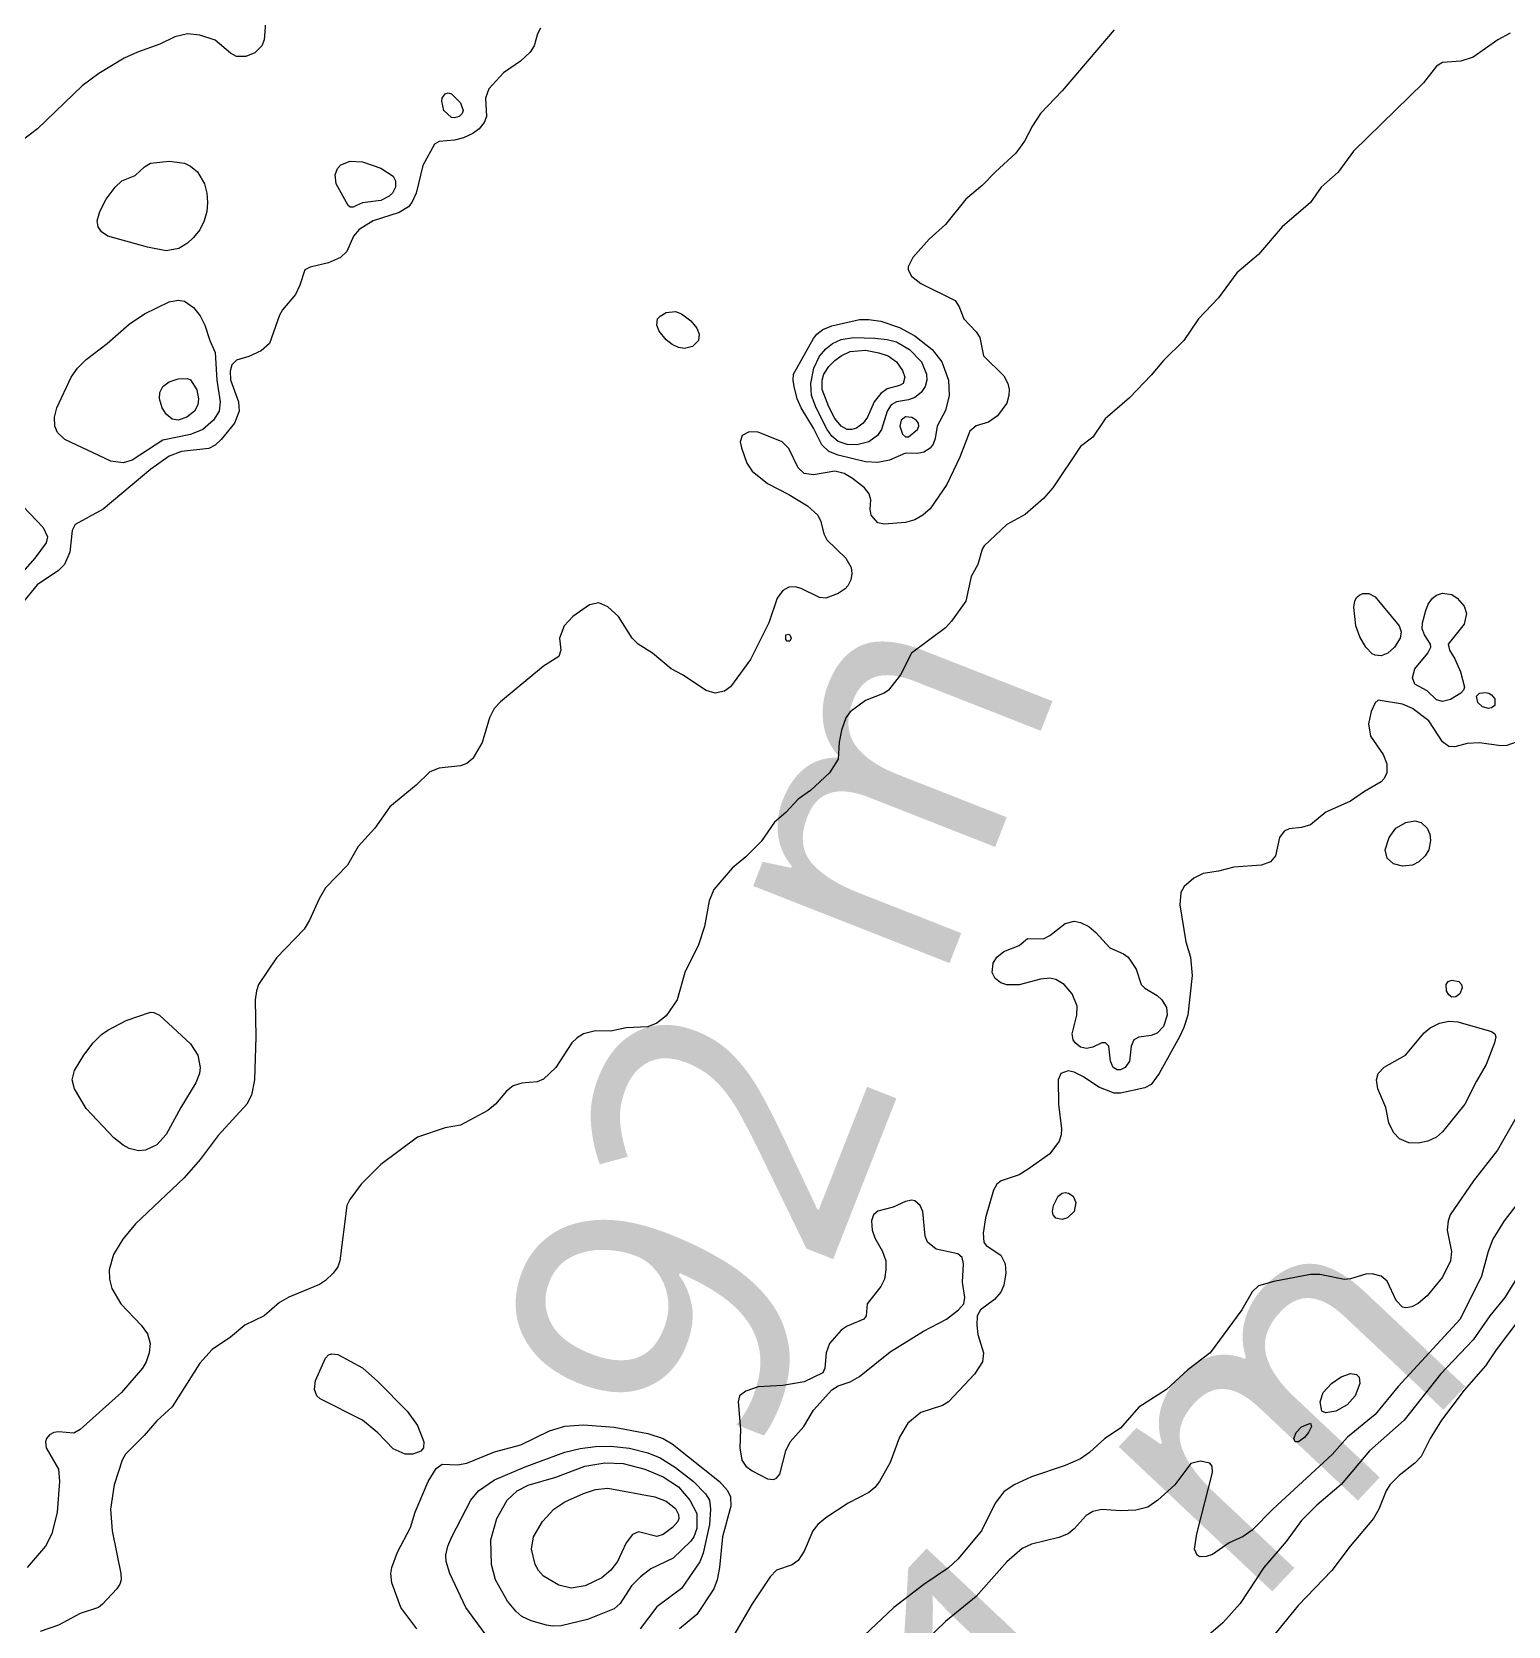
# Model space of a CAD drawing. Extents: x 474277 to 475042, y 254928 to 255625.
# Drawn here: x 474377.33 to 474414.21, y 255217.27 to 255257.12 of the extents above; entities that cross this region are included whole.
import ezdxf

# ---------------------------------------------------------------- set-up
doc = ezdxf.new("R2010")
doc.units = 0
doc.header["$MEASUREMENT"] = 0
doc.layers.add('BaseMapV2_DTM_export_MonNov09090547073261 — entities', color=1, linetype='CONTINUOUS')
doc.styles.get("Standard").update_dxf_attribs({"font": 'romans.shx'})

msp = doc.modelspace()

# ---------------------------------------------------------------- linework, layer by layer
at = {"layer": 'BaseMapV2_DTM_export_MonNov09090547073261 — entities', "color": 15, "linetype": 'Continuous', "true_color": 0xb7484b}
for points in [[(474383.202, 255257.766, 93), (474383.133, 255256.923, 93), (474383.075, 255256.77, 93), (474382.903, 255256.6, 93), (474382.673, 255256.503, 93), (474382.443, 255256.509, 93), (474382.29, 255256.592, 93), (474381.907, 255256.915, 93), (474381.523, 255257.037, 93), (474381.217, 255257.071, 93), (474380.898, 255257, 93), (474380.526, 255256.816, 93), (474379.965, 255256.616, 93), (474379.638, 255256.463, 93), (474379.001, 255256.08, 93), (474378.588, 255255.773, 93), (474377.471, 255254.699, 93), (474376.252, 255253.779, 93)], [(474390.034, 255257.213, 92.75), (474389.959, 255257.076, 92.75), (474389.877, 255256.77, 92.75), (474389.779, 255256.616, 92.75), (474389.536, 255256.386, 92.75), (474389.114, 255256.101, 92.75), (474388.743, 255255.696, 92.75), (474388.664, 255255.466, 92.75), (474388.688, 255255.006, 92.75), (474388.629, 255254.853, 92.75), (474388.505, 255254.699, 92.75), (474388.347, 255254.58, 92.75), (474388.117, 255254.471, 92.75), (474387.887, 255254.414, 92.75), (474387.504, 255254.382, 92.75), (474387.391, 255254.316, 92.75), (474387.1, 255253.779, 92.75), (474386.928, 255253.089, 92.75), (474386.822, 255252.859, 92.75), (474386.737, 255252.751, 92.75), (474386.507, 255252.604, 92.75), (474385.855, 255252.399, 92.75), (474385.51, 255252.183, 92.75), (474385.362, 255252.016, 92.75), (474385.194, 255251.632, 92.75), (474385.041, 255251.479, 92.75), (474384.744, 255251.351, 92.75), (474384.284, 255251.241, 92.75), (474384.146, 255251.172, 92.75), (474384.023, 255250.789, 92.75), (474383.916, 255250.559, 92.75), (474383.594, 255250.175, 92.75), (474383.517, 255250.044, 92.75), (474383.263, 255249.332, 92.75), (474383.057, 255249.15, 92.75), (474382.75, 255249.006, 92.75), (474382.443, 255248.913, 92.75), (474382.327, 255248.795, 92.75), (474382.282, 255248.642, 92.75), (474382.29, 255248.428, 92.75), (474382.495, 255247.875, 92.75), (474382.51, 255247.645, 92.75), (474382.393, 255247.338, 92.75), (474382.06, 255246.93, 92.75), (474381.907, 255246.793, 92.75), (474381.753, 255246.71, 92.75), (474381.063, 255246.63, 92.75), (474380.757, 255246.512, 92.75), (474380.298, 255246.188, 92.75), (474379.108, 255245.192, 92.75), (474378.412, 255244.808, 92.75), (474378.334, 255244.655, 92.75), (474378.273, 255244.118, 92.75), (474378.14, 255243.811, 92.75), (474377.996, 255243.655, 92.75), (474377.459, 255243.296, 92.75), (474377.13, 255242.891, 92.75)], [(474404.373, 255257.174, 92.5), (474403.069, 255255.647, 92.5), (474402.533, 255255.08, 92.5), (474402.327, 255254.776, 92.5), (474402.131, 255254.393, 92.5), (474401.915, 255254.086, 92.5), (474401.404, 255253.626, 92.5), (474401.076, 255253.282, 92.5), (474400.669, 255252.936, 92.5), (474400.156, 255252.308, 92.5), (474399.749, 255251.939, 92.5), (474399.337, 255251.479, 92.5), (474399.22, 255251.249, 92.5), (474399.226, 255251.172, 92.5), (474399.307, 255251.019, 92.5), (474399.542, 255250.836, 92.5), (474400.395, 255250.405, 92.5), (474400.501, 255250.252, 92.5), (474400.612, 255249.945, 92.5), (474400.922, 255249.621, 92.5), (474401.014, 255249.485, 92.5), (474401.108, 255249.025, 92.5), (474401.612, 255248.521, 92.5), (474401.716, 255248.335, 92.5), (474401.746, 255248.182, 92.5), (474401.74, 255248.029, 92.5), (474401.689, 255247.844, 92.5), (474401.459, 255247.528, 92.5), (474401.229, 255247.367, 92.5), (474400.922, 255247.278, 92.5), (474400.769, 255247.144, 92.5), (474400.513, 255246.495, 92.5), (474400.188, 255245.805, 92.5), (474399.772, 255245.202, 92.5), (474399.594, 255245.038, 92.5), (474399.389, 255244.924, 92.5), (474399.159, 255244.854, 92.5), (474398.622, 255244.813, 92.5), (474398.469, 255244.85, 92.5), (474398.297, 255245.038, 92.5), (474398.274, 255245.192, 92.5), (474398.295, 255245.422, 92.5), (474398.252, 255245.575, 92.5), (474398.132, 255245.728, 92.5), (474397.837, 255245.958, 92.5), (474397.625, 255246.079, 92.5), (474397.395, 255246.137, 92.5), (474396.859, 255246.05, 92.5), (474396.628, 255246.081, 92.5), (474396.475, 255246.223, 92.5), (474396.245, 255246.707, 92.5), (474396.075, 255246.878, 92.5), (474395.478, 255247.117, 92.5), (474395.248, 255247.122, 92.5), (474395.075, 255247.032, 92.5), (474395.026, 255246.878, 92.5), (474395.056, 255246.725, 92.5), (474395.196, 255246.342, 92.5), (474395.325, 255246.141, 92.5), (474395.708, 255245.837, 92.5), (474396.245, 255245.559, 92.5), (474396.705, 255245.278, 92.5), (474396.967, 255245.038, 92.5), (474397.046, 255244.885, 92.5), (474397.114, 255244.578, 92.5), (474397.189, 255244.425, 92.5), (474397.664, 255243.965, 92.5), (474397.802, 255243.735, 92.5), (474397.82, 255243.581, 92.5), (474397.795, 255243.428, 92.5), (474397.72, 255243.275, 92.5), (474397.648, 255243.198, 92.5), (474397.472, 255243.085, 92.5), (474397.165, 255242.964, 92.5), (474397.012, 255242.982, 92.5), (474396.552, 255243.206, 92.5), (474396.398, 255243.252, 92.5), (474396.245, 255243.244, 92.5), (474396.092, 255243.156, 92.5), (474395.951, 255242.968, 92.5), (474395.746, 255242.354, 92.5), (474395.288, 255241.434, 92.5), (474394.788, 255240.749, 92.5), (474394.635, 255240.646, 92.5), (474394.405, 255240.594, 92.5), (474394.175, 255240.657, 92.5), (474393.582, 255241.051, 92.5), (474393.3, 255241.204, 92.5), (474392.838, 255241.588, 92.5), (474392.476, 255241.818, 92.5), (474392.33, 255241.971, 92.5), (474391.985, 255242.508, 92.5), (474391.721, 255242.752, 92.5), (474391.491, 255242.851, 92.5), (474391.261, 255242.801, 92.5), (474390.841, 255242.508, 92.5), (474390.628, 255242.278, 92.5), (474390.511, 255241.971, 92.5), (474390.548, 255241.664, 92.5), (474390.499, 255241.511, 92.5), (474390.111, 255241.271, 92.5), (474389.038, 255240.379, 92.5), (474388.877, 255240.208, 92.5), (474388.762, 255239.978, 92.5), (474388.577, 255239.356, 92.5), (474388.347, 255238.96, 92.5), (474388.194, 255238.835, 92.5), (474388.041, 255238.774, 92.5), (474387.504, 255238.718, 92.5), (474387.274, 255238.625, 92.5), (474386.929, 255238.291, 92.5), (474386.271, 255237.754, 92.5), (474385.9, 255237.217, 92.5), (474385.481, 255236.757, 92.5), (474385.214, 255236.297, 92.5), (474384.667, 255235.723, 92.5), (474384.505, 255235.454, 92.5), (474384.265, 255234.917, 92.5), (474384.13, 255234.69, 92.5), (474383.44, 255233.978, 92.5), (474382.992, 255233.307, 92.5), (474382.937, 255233.153, 92.5), (474382.909, 255232.923, 92.5), (474382.925, 255232.003, 92.5), (474382.888, 255230.93, 92.5), (474382.814, 255230.546, 92.5), (474382.703, 255230.316, 92.5), (474381.983, 255229.532, 92.5), (474381.531, 255228.936, 92.5), (474381.134, 255228.476, 92.5), (474379.914, 255227.326, 92.5), (474379.602, 255226.943, 92.5), (474379.371, 255226.559, 92.5), (474379.258, 255226.176, 92.5), (474379.265, 255225.946, 92.5), (474379.326, 255225.716, 92.5), (474379.548, 255225.332, 92.5), (474380.061, 255224.796, 92.5), (474380.22, 255224.577, 92.5), (474380.283, 255224.336, 92.5), (474380.257, 255224.106, 92.5), (474380.183, 255223.876, 92.5), (474380.092, 255223.722, 92.5), (474379.567, 255223.109, 92.5), (474378.533, 255222.187, 92.5), (474378.38, 255222.096, 92.5), (474377.996, 255222.129, 92.5), (474377.879, 255222.112, 92.5), (474377.766, 255222.054, 92.5), (474377.69, 255221.959, 92.5), (474377.669, 255221.882, 92.5), (474377.687, 255221.729, 92.5), (474377.996, 255221.193, 92.5), (474378.016, 255220.885, 92.5), (474377.96, 255220.118, 92.5), (474377.826, 255219.582, 92.5), (474377.669, 255219.275, 92.5), (474377.208, 255218.738, 92.5)], [(474414.264, 255257.088, 92.25), (474413.957, 255256.921, 92.25), (474413.344, 255256.493, 92.25), (474413.037, 255256.389, 92.25), (474412.577, 255256.357, 92.25), (474412.424, 255256.26, 92.25), (474412.099, 255255.85, 92.25), (474410.354, 255254.136, 92.25), (474409.97, 255253.612, 92.25), (474409.543, 255253.243, 92.25), (474409.275, 255252.859, 92.25), (474408.567, 255252.246, 92.25), (474407.977, 255251.555, 92.25), (474407.44, 255251.097, 92.25), (474406.98, 255250.474, 92.25), (474406.477, 255249.945, 92.25), (474406.109, 255249.409, 92.25), (474405.6, 255248.906, 92.25), (474405.293, 255248.538, 92.25), (474404.756, 255247.973, 92.25), (474404.143, 255247.448, 92.25), (474403.836, 255246.991, 92.25), (474403.529, 255246.758, 92.25), (474402.839, 255245.728, 92.25), (474402.609, 255245.454, 92.25), (474402.149, 255245.055, 92.25), (474401.689, 255244.804, 92.25), (474401.119, 255244.271, 92.25), (474401.072, 255244.195, 92.25), (474400.961, 255243.811, 92.25), (474400.797, 255243.505, 92.25), (474400.661, 255242.891, 92.25), (474400.309, 255242.394, 92.25), (474400.156, 255242.227, 92.25), (474399.31, 255241.588, 92.25), (474399.031, 255241.051, 92.25), (474398.73, 255240.668, 92.25), (474398.622, 255240.591, 92.25), (474398.162, 255240.412, 92.25), (474397.779, 255240.126, 92.25), (474397.669, 255239.978, 92.25), (474397.562, 255239.671, 92.25), (474397.5, 255239.364, 92.25), (474397.472, 255238.943, 92.25), (474397.256, 255238.597, 92.25), (474396.782, 255238.161, 92.25), (474396.475, 255237.944, 92.25), (474396.168, 255237.608, 92.25), (474395.887, 255237.371, 92.25), (474395.555, 255236.885, 92.25), (474395.172, 255236.498, 92.25), (474394.828, 255236.22, 92.25), (474394.37, 255235.684, 92.25), (474394.252, 255235.404, 92.25), (474394.131, 255234.764, 92.25), (474393.982, 255234.303, 92.25), (474393.647, 255233.613, 92.25), (474393.456, 255232.923, 92.25), (474393.178, 255232.526, 92.25), (474392.948, 255232.34, 92.25), (474392.718, 255232.253, 92.25), (474392.181, 255232.228, 92.25), (474391.798, 255232.143, 92.25), (474391.415, 255232.15, 92.25), (474391.108, 255232.075, 92.25), (474390.954, 255231.98, 92.25), (474390.821, 255231.85, 92.25), (474390.422, 255231.236, 92.25), (474390.111, 255230.943, 92.25), (474389.958, 255230.877, 92.25), (474389.574, 255230.846, 92.25), (474389.358, 255230.776, 92.25), (474389.191, 255230.642, 92.25), (474388.914, 255230.316, 92.25), (474388.725, 255230.163, 92.25), (474388.041, 255229.797, 92.25), (474387.657, 255229.724, 92.25), (474386.967, 255229.492, 92.25), (474386.047, 255228.809, 92.25), (474385.552, 255228.323, 92.25), (474385.274, 255227.939, 92.25), (474385.196, 255227.786, 92.25), (474385.019, 255226.406, 92.25), (474384.971, 255226.252, 92.25), (474384.857, 255226.099, 92.25), (474384.667, 255225.913, 92.25), (474384.514, 255225.81, 92.25), (474383.747, 255225.493, 92.25), (474383.517, 255225.364, 92.25), (474383.13, 255225.026, 92.25), (474382.651, 255224.796, 92.25), (474382.29, 255224.499, 92.25), (474381.83, 255224.191, 92.25), (474381.523, 255223.842, 92.25), (474380.833, 255222.757, 92.25), (474380.45, 255222.403, 92.25), (474380.133, 255222.035, 92.25), (474379.666, 255221.575, 92.25), (474379.585, 255221.422, 92.25), (474379.386, 255220.808, 92.25), (474379.292, 255220.195, 92.25), (474379.337, 255219.658, 92.25), (474379.555, 255218.585, 92.25), (474379.561, 255218.432, 92.25), (474379.53, 255218.321, 92.25), (474379.453, 255218.209, 92.25), (474379.092, 255217.818, 92.25), (474378.989, 255217.741, 92.25), (474378.533, 255217.587, 92.25), (474377.996, 255217.298, 92.25), (474377.536, 255217.14, 92.25)], [(474388.008, 255255.006, 93), (474387.887, 255254.969, 93), (474387.811, 255254.985, 93), (474387.623, 255255.159, 93), (474387.568, 255255.389, 93), (474387.584, 255255.466, 93), (474387.657, 255255.574, 93), (474387.734, 255255.599, 93), (474387.811, 255255.575, 93), (474388.041, 255255.346, 93), (474388.103, 255255.159, 93), (474388.079, 255255.083, 93), (474388.008, 255255.006, 93)], [(474380.997, 255251.709, 93), (474380.68, 255251.652, 93), (474380.22, 255251.736, 93), (474379.223, 255252.016, 93), (474379.07, 255252.121, 93), (474378.984, 255252.246, 93), (474378.963, 255252.399, 93), (474379.025, 255252.629, 93), (474379.187, 255252.936, 93), (474379.407, 255253.243, 93), (474379.576, 255253.396, 93), (474379.913, 255253.532, 93), (474380.143, 255253.752, 93), (474380.296, 255253.841, 93), (474380.757, 255253.889, 93), (474381.14, 255253.84, 93), (474381.293, 255253.768, 93), (474381.465, 255253.626, 93), (474381.645, 255253.319, 93), (474381.699, 255253.089, 93), (474381.715, 255252.859, 93), (474381.696, 255252.629, 93), (474381.636, 255252.399, 93), (474381.523, 255252.175, 93), (474381.37, 255251.981, 93), (474381.217, 255251.838, 93), (474380.997, 255251.709, 93)], [(474385.442, 255252.782, 93), (474385.357, 255252.737, 93), (474385.28, 255252.738, 93), (474385.235, 255252.782, 93), (474384.929, 255253.319, 93), (474384.905, 255253.549, 93), (474384.966, 255253.703, 93), (474385.05, 255253.798, 93), (474385.28, 255253.891, 93), (474385.587, 255253.87, 93), (474386.047, 255253.718, 93), (474386.354, 255253.511, 93), (474386.415, 255253.396, 93), (474386.417, 255253.243, 93), (474386.339, 255253.089, 93), (474386.256, 255253.012, 93), (474386.047, 255252.907, 93), (474385.587, 255252.85, 93), (474385.442, 255252.782, 93)], [(474379.83, 255246.418, 93), (474379.606, 255246.351, 93), (474379.3, 255246.391, 93), (474378.15, 255246.93, 93), (474377.97, 255247.108, 93), (474377.901, 255247.262, 93), (474377.89, 255247.492, 93), (474377.949, 255247.722, 93), (474378.31, 255248.489, 93), (474378.469, 255248.719, 93), (474378.686, 255248.933, 93), (474379.206, 255249.332, 93), (474379.76, 255249.818, 93), (474380.143, 255250.076, 93), (474380.757, 255250.375, 93), (474380.987, 255250.417, 93), (474381.14, 255250.387, 93), (474381.37, 255250.228, 93), (474381.535, 255250.022, 93), (474381.652, 255249.792, 93), (474381.773, 255249.409, 93), (474381.907, 255249.105, 93), (474381.946, 255248.412, 93), (474382.037, 255247.875, 93), (474382.012, 255247.645, 93), (474381.869, 255247.415, 93), (474381.598, 255247.185, 93), (474381.293, 255247.058, 93), (474380.603, 255246.918, 93), (474379.83, 255246.418, 93)], [(474393.833, 255249.255, 92.75), (474393.638, 255249.204, 92.75), (474393.485, 255249.231, 92.75), (474393.331, 255249.306, 92.75), (474393.178, 255249.426, 92.75), (474393.006, 255249.639, 92.75), (474392.942, 255249.792, 92.75), (474392.964, 255249.945, 92.75), (474393.025, 255250.019, 92.75), (474393.178, 255250.105, 92.75), (474393.408, 255250.13, 92.75), (474393.561, 255250.073, 92.75), (474393.791, 255249.899, 92.75), (474393.944, 255249.715, 92.75), (474394.001, 255249.562, 92.75), (474393.983, 255249.409, 92.75), (474393.833, 255249.255, 92.75)], [(474398.759, 255246.418, 92.75), (474398.469, 255246.358, 92.75), (474398.162, 255246.371, 92.75), (474397.472, 255246.541, 92.75), (474397.242, 255246.635, 92.75), (474397.068, 255246.802, 92.75), (474396.859, 255247.218, 92.75), (474396.552, 255247.722, 92.75), (474396.452, 255247.952, 92.75), (474396.372, 255248.259, 92.75), (474396.348, 255248.412, 92.75), (474396.363, 255248.565, 92.75), (474396.859, 255249.458, 92.75), (474396.938, 255249.562, 92.75), (474397.089, 255249.68, 92.75), (474397.319, 255249.772, 92.75), (474398.009, 255249.931, 92.75), (474398.239, 255249.934, 92.75), (474398.545, 255249.893, 92.75), (474399.005, 255249.73, 92.75), (474399.389, 255249.523, 92.75), (474399.827, 255249.179, 92.75), (474400.068, 255248.872, 92.75), (474400.228, 255248.412, 92.75), (474400.251, 255248.029, 92.75), (474400.156, 255247.66, 92.75), (474399.945, 255247.262, 92.75), (474399.899, 255246.955, 92.75), (474399.849, 255246.815, 92.75), (474399.772, 255246.716, 92.75), (474399.619, 255246.613, 92.75), (474399.466, 255246.579, 92.75), (474399.159, 255246.593, 92.75), (474398.759, 255246.418, 92.75)], [(474397.939, 255246.802, 93), (474397.702, 255246.808, 93), (474397.472, 255246.883, 93), (474397.319, 255247.013, 93), (474397.204, 255247.185, 93), (474396.923, 255247.722, 93), (474396.81, 255248.029, 93), (474396.79, 255248.335, 93), (474396.864, 255248.719, 93), (474397.012, 255249.013, 93), (474397.165, 255249.2, 93), (474397.333, 255249.332, 93), (474397.549, 255249.432, 93), (474397.855, 255249.48, 93), (474398.392, 255249.465, 93), (474398.699, 255249.434, 93), (474398.929, 255249.373, 93), (474399.261, 255249.179, 93), (474399.557, 255248.872, 93), (474399.685, 255248.565, 93), (474399.69, 255248.412, 93), (474399.651, 255248.259, 93), (474399.55, 255248.105, 93), (474399.389, 255247.98, 93), (474399.235, 255247.922, 93), (474398.929, 255247.872, 93), (474398.8, 255247.799, 93), (474398.701, 255247.645, 93), (474398.556, 255247.185, 93), (474398.456, 255247.032, 93), (474398.239, 255246.873, 93), (474397.939, 255246.802, 93)], [(474397.814, 255247.185, 93.25), (474397.702, 255247.186, 93.25), (474397.547, 255247.262, 93.25), (474397.395, 255247.458, 93.25), (474397.242, 255247.749, 93.25), (474397.074, 255248.182, 93.25), (474397.073, 255248.412, 93.25), (474397.116, 255248.565, 93.25), (474397.242, 255248.756, 93.25), (474397.395, 255248.905, 93.25), (474397.553, 255249.025, 93.25), (474397.779, 255249.135, 93.25), (474398.162, 255249.163, 93.25), (474398.495, 255249.102, 93.25), (474398.724, 255249.025, 93.25), (474398.936, 255248.872, 93.25), (474399.082, 255248.657, 93.25), (474399.141, 255248.489, 93.25), (474399.101, 255248.335, 93.25), (474399.005, 255248.281, 93.25), (474398.699, 255248.203, 93.25), (474398.545, 255248.084, 93.25), (474398.372, 255247.875, 93.25), (474398.205, 255247.492, 93.25), (474398.097, 255247.338, 93.25), (474397.932, 255247.218, 93.25), (474397.814, 255247.185, 93.25)], [(474381.197, 255247.492, 93.25), (474380.987, 255247.419, 93.25), (474380.833, 255247.442, 93.25), (474380.685, 255247.568, 93.25), (474380.587, 255247.722, 93.25), (474380.514, 255247.952, 93.25), (474380.522, 255248.105, 93.25), (474380.601, 255248.259, 93.25), (474380.757, 255248.372, 93.25), (474380.987, 255248.447, 93.25), (474381.217, 255248.461, 93.25), (474381.293, 255248.423, 93.25), (474381.447, 255248.175, 93.25), (474381.495, 255247.952, 93.25), (474381.471, 255247.799, 93.25), (474381.389, 255247.645, 93.25), (474381.197, 255247.492, 93.25)], [(474399.235, 255247.003, 92.75), (474399.457, 255247.185, 92.75), (474399.489, 255247.262, 92.75), (474399.479, 255247.338, 92.75), (474399.427, 255247.415, 92.75), (474399.312, 255247.483, 92.75), (474399.159, 255247.496, 92.75), (474399.05, 255247.415, 92.75), (474399.016, 255247.262, 92.75), (474399.082, 255247.063, 92.75), (474399.159, 255247.003, 92.75), (474399.235, 255247.003, 92.75)], [(474376.769, 255245.615, 93), (474377.613, 255244.732, 93), (474377.72, 255244.501, 93), (474377.688, 255244.348, 93), (474377.404, 255243.965, 93), (474376.539, 255242.982, 93)], [(474411.213, 255241.588, 92.25), (474411.044, 255241.522, 92.25), (474410.89, 255241.54, 92.25), (474410.814, 255241.578, 92.25), (474410.66, 255241.74, 92.25), (474410.507, 255242.004, 92.25), (474410.411, 255242.278, 92.25), (474410.36, 255242.738, 92.25), (474410.381, 255242.891, 92.25), (474410.43, 255242.987, 92.25), (474410.507, 255243.053, 92.25), (474410.584, 255243.083, 92.25), (474410.737, 255243.08, 92.25), (474410.89, 255243, 92.25), (474411.491, 255242.278, 92.25), (474411.539, 255242.124, 92.25), (474411.514, 255241.971, 92.25), (474411.375, 255241.741, 92.25), (474411.213, 255241.588, 92.25)], [(474412.772, 255240.438, 92.25), (474412.577, 255240.388, 92.25), (474412.424, 255240.423, 92.25), (474412.194, 255240.65, 92.25), (474411.887, 255240.82, 92.25), (474411.823, 255240.974, 92.25), (474411.887, 255241.203, 92.25), (474412.206, 255241.588, 92.25), (474412.283, 255241.741, 92.25), (474412.274, 255241.818, 92.25), (474412.126, 255242.048, 92.25), (474412.069, 255242.201, 92.25), (474412.074, 255242.354, 92.25), (474412.157, 255242.661, 92.25), (474412.219, 255242.815, 92.25), (474412.328, 255242.968, 92.25), (474412.429, 255243.045, 92.25), (474412.577, 255243.09, 92.25), (474412.807, 255243.057, 92.25), (474412.94, 255242.968, 92.25), (474413.114, 255242.766, 92.25), (474413.178, 255242.585, 92.25), (474413.114, 255242.314, 92.25), (474412.719, 255241.818, 92.25), (474412.75, 255241.664, 92.25), (474412.884, 255241.448, 92.25), (474413.025, 255241.128, 92.25), (474413.125, 255240.744, 92.25), (474413.102, 255240.668, 92.25), (474413.031, 255240.591, 92.25), (474412.772, 255240.438, 92.25)], [(474396.265, 255241.894, 92.5), (474396.199, 255241.894, 92.5), (474396.168, 255241.933, 92.5), (474396.171, 255242.048, 92.5), (474396.245, 255242.069, 92.5), (474396.266, 255242.048, 92.5), (474396.297, 255241.971, 92.5), (474396.265, 255241.894, 92.5)], [(474413.882, 255240.284, 92.25), (474413.804, 255240.225, 92.25), (474413.727, 255240.211, 92.25), (474413.574, 255240.251, 92.25), (474413.459, 255240.361, 92.25), (474413.426, 255240.514, 92.25), (474413.497, 255240.591, 92.25), (474413.651, 255240.611, 92.25), (474413.735, 255240.591, 92.25), (474413.804, 255240.551, 92.25), (474413.881, 255240.45, 92.25), (474413.882, 255240.284, 92.25)], [(474414.417, 255239.366, 92), (474414.187, 255239.286, 92), (474414.034, 255239.278, 92), (474413.497, 255239.354, 92), (474413.191, 255239.332, 92), (474412.884, 255239.255, 92), (474412.731, 255239.26, 92), (474412.577, 255239.376, 92), (474412.232, 255239.901, 92), (474411.83, 255240.208, 92), (474411.58, 255240.315, 92), (474410.967, 255240.416, 92), (474410.89, 255240.352, 92), (474410.789, 255240.131, 92), (474410.726, 255239.824, 92), (474410.78, 255239.517, 92), (474411.089, 255239.057, 92), (474411.181, 255238.827, 92), (474411.186, 255238.597, 92), (474411.12, 255238.458, 92), (474411.044, 255238.375, 92), (474410.624, 255238.137, 92), (474410.277, 255237.889, 92), (474409.663, 255237.614, 92), (474409.28, 255237.3, 92), (474409.05, 255237.233, 92), (474408.743, 255237.201, 92), (474408.62, 255237.141, 92), (474408.504, 255236.987, 92), (474408.403, 255236.527, 92), (474408.277, 255236.374, 92), (474408.053, 255236.296, 92), (474407.363, 255236.242, 92), (474406.98, 255236.145, 92), (474406.596, 255236.088, 92), (474406.366, 255235.972, 92), (474406.117, 255235.76, 92), (474406.039, 255235.607, 92), (474406.016, 255235.3, 92), (474406.164, 255234.38, 92), (474406.28, 255233.997, 92), (474406.317, 255233.537, 92), (474406.21, 255232.54, 92), (474406.112, 255232.233, 92), (474406.002, 255232.003, 92), (474405.493, 255231.083, 92), (474405.293, 255230.812, 92), (474405.14, 255230.731, 92), (474404.526, 255230.592, 92), (474404.373, 255230.598, 92), (474403.989, 255230.742, 92), (474403.609, 255231.006, 92), (474403.376, 255231.121, 92), (474403.223, 255231.152, 92), (474403.042, 255231.083, 92), (474402.976, 255230.93, 92), (474402.982, 255230.316, 92), (474403.056, 255229.703, 92), (474403.048, 255229.55, 92), (474402.996, 255229.396, 92), (474402.763, 255229.079, 92), (474402.226, 255228.693, 92), (474401.996, 255228.555, 92), (474401.55, 255228.399, 92), (474401.442, 255228.323, 92), (474401.354, 255228.169, 92), (474401.155, 255227.479, 92), (474401.097, 255227.096, 92), (474401.114, 255226.866, 92), (474401.177, 255226.789, 92), (474401.536, 255226.542, 92), (474401.644, 255226.329, 92), (474401.664, 255226.099, 92), (474401.617, 255225.792, 92), (474401.536, 255225.623, 92), (474401.382, 255225.435, 92), (474401.033, 255225.179, 92), (474400.949, 255225.026, 92), (474400.938, 255224.796, 92), (474400.967, 255224.566, 92), (474401.11, 255224.106, 92), (474401.081, 255223.876, 92), (474400.883, 255223.569, 92), (474400.232, 255222.882, 92), (474400.079, 255222.785, 92), (474399.542, 255222.611, 92), (474399.219, 255222.342, 92), (474399.005, 255221.995, 92), (474398.775, 255221.362, 92), (474398.506, 255220.885, 92), (474398.392, 255220.739, 92), (474398.239, 255220.616, 92), (474397.724, 255220.348, 92), (474397.165, 255219.98, 92), (474396.964, 255219.812, 92), (474396.838, 255219.658, 92), (474396.628, 255219.147, 92), (474396.475, 255218.915, 92), (474396.322, 255218.808, 92), (474395.938, 255218.669, 92), (474395.773, 255218.508, 92), (474395.325, 255217.828, 92), (474394.864, 255217.051, 92)], [(474411.826, 255236.297, 92), (474411.58, 255236.269, 92), (474411.35, 255236.326, 92), (474411.197, 255236.467, 92), (474411.145, 255236.68, 92), (474411.245, 255236.987, 92), (474411.413, 255237.217, 92), (474411.657, 255237.358, 92), (474411.887, 255237.403, 92), (474412.04, 255237.363, 92), (474412.194, 255237.217, 92), (474412.258, 255237.064, 92), (474412.276, 255236.91, 92), (474412.232, 255236.68, 92), (474412.143, 255236.527, 92), (474411.984, 255236.374, 92), (474411.826, 255236.297, 92)], [(474404.643, 255231.236, 92.25), (474404.526, 255231.177, 92.25), (474404.449, 255231.175, 92.25), (474404.345, 255231.236, 92.25), (474404.281, 255231.39, 92.25), (474404.239, 255231.773, 92.25), (474404.155, 255231.85, 92.25), (474404.066, 255231.849, 92.25), (474403.836, 255231.74, 92.25), (474403.683, 255231.707, 92.25), (474403.529, 255231.748, 92.25), (474403.398, 255231.85, 92.25), (474403.347, 255231.927, 92.25), (474403.322, 255232.08, 92.25), (474403.442, 255232.54, 92.25), (474403.443, 255232.77, 92.25), (474403.32, 255233.077, 92.25), (474403.12, 255233.307, 92.25), (474402.916, 255233.432, 92.25), (474402.763, 255233.466, 92.25), (474402.533, 255233.443, 92.25), (474401.996, 255233.299, 92.25), (474401.689, 255233.299, 92.25), (474401.536, 255233.348, 92.25), (474401.401, 255233.46, 92.25), (474401.324, 255233.613, 92.25), (474401.345, 255233.843, 92.25), (474401.439, 255233.997, 92.25), (474401.612, 255234.132, 92.25), (474401.996, 255234.288, 92.25), (474402.206, 255234.457, 92.25), (474402.609, 255234.455, 92.25), (474402.763, 255234.533, 92.25), (474403.146, 255234.832, 92.25), (474403.376, 255234.891, 92.25), (474403.529, 255234.864, 92.25), (474403.737, 255234.764, 92.25), (474403.917, 255234.61, 92.25), (474404.261, 255234.227, 92.25), (474404.603, 255234.08, 92.25), (474404.718, 255233.997, 92.25), (474404.921, 255233.69, 92.25), (474405.048, 255233.307, 92.25), (474405.14, 255233.215, 92.25), (474405.446, 255233.039, 92.25), (474405.563, 255232.923, 92.25), (474405.676, 255232.732, 92.25), (474405.696, 255232.54, 92.25), (474405.6, 255232.259, 92.25), (474405.446, 255232.094, 92.25), (474405.293, 255232.034, 92.25), (474404.986, 255231.997, 92.25), (474404.862, 255231.927, 92.25), (474404.8, 255231.773, 92.25), (474404.754, 255231.39, 92.25), (474404.643, 255231.236, 92.25)], [(474412.911, 255233, 92), (474412.807, 255232.994, 92), (474412.731, 255233.051, 92), (474412.674, 255233.153, 92), (474412.668, 255233.307, 92), (474412.721, 255233.383, 92), (474412.807, 255233.421, 92), (474412.982, 255233.383, 92), (474413.048, 255233.307, 92), (474413.067, 255233.23, 92), (474413.012, 255233.077, 92), (474412.911, 255233, 92)], [(474380.169, 255229.166, 92.75), (474379.99, 255229.153, 92.75), (474379.76, 255229.21, 92.75), (474379.606, 255229.293, 92.75), (474379.376, 255229.478, 92.75), (474378.686, 255230.21, 92.75), (474378.395, 255230.7, 92.75), (474378.334, 255230.93, 92.75), (474378.395, 255231.16, 92.75), (474378.63, 255231.543, 92.75), (474378.86, 255231.85, 92.75), (474379.07, 255232.061, 92.75), (474379.223, 255232.173, 92.75), (474379.683, 255232.409, 92.75), (474380.296, 255232.621, 92.75), (474380.373, 255232.614, 92.75), (474380.513, 255232.54, 92.75), (474381.293, 255231.831, 92.75), (474381.479, 255231.543, 92.75), (474381.533, 255231.236, 92.75), (474381.513, 255231.083, 92.75), (474381.428, 255230.853, 92.75), (474381.05, 255230.24, 92.75), (474380.68, 255229.557, 92.75), (474380.45, 255229.302, 92.75), (474380.169, 255229.166, 92.75)], [(474412.209, 255229.396, 92), (474411.964, 255229.348, 92), (474411.734, 255229.355, 92), (474411.504, 255229.451, 92), (474411.35, 255229.608, 92), (474411.237, 255229.856, 92), (474411.157, 255230.24, 92), (474410.956, 255230.7, 92), (474410.928, 255230.93, 92), (474410.968, 255231.083, 92), (474411.12, 255231.246, 92), (474411.654, 255231.543, 92), (474412.117, 255232.101, 92), (474412.27, 255232.226, 92), (474412.5, 255232.341, 92), (474412.731, 255232.393, 92), (474412.961, 255232.381, 92), (474413.804, 255232.133, 92), (474413.886, 255232.08, 92), (474413.911, 255232.003, 92), (474413.877, 255231.85, 92), (474413.664, 255231.313, 92), (474413.421, 255230.897, 92), (474413.137, 255230.316, 92), (474412.577, 255229.626, 92), (474412.424, 255229.492, 92), (474412.209, 255229.396, 92)], [(474414.648, 255230.393, 91.75), (474413.949, 255229.166, 91.75), (474413.348, 255228.399, 91.75), (474412.767, 255227.556, 91.75), (474412.716, 255227.403, 91.75), (474412.696, 255227.173, 91.75), (474412.8, 255226.636, 91.75), (474412.772, 255226.406, 91.75), (474412.577, 255225.998, 91.75), (474412.194, 255225.53, 91.75), (474411.964, 255225.341, 91.75), (474411.81, 255225.256, 91.75), (474411.657, 255225.229, 91.75), (474411.58, 255225.248, 91.75), (474411.416, 255225.409, 91.75), (474411.197, 255225.896, 91.75), (474411.044, 255226.02, 91.75), (474410.814, 255226.078, 91.75), (474410.66, 255226.071, 91.75), (474410.277, 255225.954, 91.75), (474410.124, 255225.938, 91.75), (474409.51, 255226.059, 91.75), (474409.28, 255226.058, 91.75), (474408.36, 255225.887, 91.75), (474407.977, 255225.777, 91.75), (474407.823, 255225.632, 91.75), (474407.561, 255225.179, 91.75), (474406.771, 255224.106, 91.75), (474406.213, 255223.68, 91.75), (474405.676, 255223.188, 91.75), (474404.986, 255222.743, 91.75), (474404.526, 255222.218, 91.75), (474404.135, 255221.959, 91.75), (474403.759, 255221.61, 91.75), (474403.529, 255221.456, 91.75), (474403.146, 255221.288, 91.75), (474402.303, 255221.007, 91.75), (474401.876, 255220.808, 91.75), (474401.612, 255220.63, 91.75), (474401.402, 255220.348, 91.75), (474401.055, 255219.658, 91.75), (474400.462, 255218.943, 91.75), (474400.232, 255218.732, 91.75), (474399.619, 255218.316, 91.75), (474398.863, 255217.741, 91.75), (474397.971, 255216.898, 91.75)], [(474395.862, 255220.939, 92), (474395.938, 255220.972, 92), (474396.015, 255221.072, 92), (474396.165, 255221.652, 92), (474396.275, 255221.882, 92), (474396.619, 255222.265, 92), (474396.859, 255222.667, 92), (474397.319, 255223.177, 92), (474397.472, 255223.278, 92), (474397.779, 255223.379, 92), (474398.009, 255223.51, 92), (474398.775, 255224.125, 92), (474399.609, 255224.642, 92), (474400.178, 255224.949, 92), (474400.485, 255225.179, 92), (474400.617, 255225.332, 92), (474400.644, 255225.486, 92), (474400.582, 255225.869, 92), (474400.604, 255226.329, 92), (474400.577, 255226.483, 92), (474400.462, 255226.575, 92), (474399.926, 255226.697, 92), (474399.706, 255226.866, 92), (474399.645, 255227.019, 92), (474399.59, 255227.633, 92), (474399.525, 255227.786, 92), (474399.389, 255227.901, 92), (474399.312, 255227.916, 92), (474399.159, 255227.887, 92), (474398.852, 255227.743, 92), (474398.469, 255227.642, 92), (474398.359, 255227.556, 92), (474398.308, 255227.403, 92), (474398.322, 255227.173, 92), (474398.392, 255226.975, 92), (474398.585, 255226.636, 92), (474398.664, 255226.406, 92), (474398.669, 255226.176, 92), (474398.634, 255225.946, 92), (474398.545, 255225.766, 92), (474398.2, 255225.332, 92), (474398.178, 255225.026, 92), (474398.115, 255224.949, 92), (474397.702, 255224.769, 92), (474397.549, 255224.671, 92), (474397.26, 255224.336, 92), (474397.173, 255224.106, 92), (474397.141, 255223.722, 92), (474397.089, 255223.602, 92), (474396.628, 255223.382, 92), (474396.092, 255223.286, 92), (474395.478, 255223.252, 92), (474395.172, 255223.144, 92), (474395.012, 255223.032, 92), (474394.979, 255222.879, 92), (474395.032, 255222.189, 92), (474395.016, 255221.729, 92), (474395.066, 255221.422, 92), (474395.172, 255221.268, 92), (474395.325, 255221.154, 92), (474395.708, 255220.956, 92), (474395.862, 255220.939, 92)], [(474414.649, 255228.093, 91.5), (474414.114, 255227.403, 91.5), (474413.837, 255226.943, 91.5), (474413.716, 255226.636, 91.5), (474413.552, 255226.022, 91.5), (474413.017, 255224.949, 91.5), (474411.465, 255223.262, 91.5), (474410.89, 255222.561, 91.5), (474410.2, 255221.993, 91.5), (474409.817, 255221.565, 91.5), (474408.34, 255220.195, 91.5), (474407.823, 255219.67, 91.5), (474407.593, 255219.512, 91.5), (474407.247, 255219.352, 91.5), (474406.826, 255219.061, 91.5), (474406.673, 255219.014, 91.5), (474406.52, 255219.008, 91.5), (474406.443, 255219.045, 91.5), (474406.382, 255219.198, 91.5), (474406.433, 255219.582, 91.5), (474406.829, 255221.115, 91.5), (474406.817, 255221.269, 91.5), (474406.759, 255221.345, 91.5), (474406.52, 255221.397, 91.5), (474406.29, 255221.336, 91.5), (474405.884, 255220.808, 91.5), (474405.46, 255220.425, 91.5), (474405.216, 255220.247, 91.5), (474404.91, 255220.173, 91.5), (474404.526, 255220.156, 91.5), (474404.066, 255220.186, 91.5), (474403.836, 255220.14, 91.5), (474403.673, 255220.042, 91.5), (474403.376, 255219.705, 91.5), (474403.223, 255219.58, 91.5), (474402.993, 255219.49, 91.5), (474402.303, 255219.323, 91.5), (474402.073, 255219.215, 91.5), (474401.689, 255218.884, 91.5), (474400.922, 255218.017, 91.5), (474400.156, 255217.388, 91.5), (474399.466, 255216.718, 91.5)], [(474403.204, 255227.479, 92), (474403.069, 255227.437, 92), (474402.916, 255227.468, 92), (474402.847, 255227.556, 92), (474402.829, 255227.633, 92), (474402.856, 255227.786, 92), (474402.974, 255228.016, 92), (474403.069, 255228.095, 92), (474403.146, 255228.109, 92), (474403.233, 255228.093, 92), (474403.344, 255228.016, 92), (474403.417, 255227.863, 92), (474403.373, 255227.633, 92), (474403.204, 255227.479, 92)], [(474414.504, 255226.099, 91.25), (474414.13, 255225.486, 91.25), (474413.762, 255225.026, 91.25), (474413.344, 255224.426, 91.25), (474412.529, 255223.569, 91.25), (474411.62, 255222.419, 91.25), (474410.75, 255221.652, 91.25), (474410.047, 255220.815, 91.25), (474409.433, 255220.298, 91.25), (474409.05, 255219.912, 91.25), (474408.667, 255219.385, 91.25), (474408.111, 255218.738, 91.25), (474407.517, 255217.839, 91.25), (474407.085, 255217.358, 91.25), (474406.73, 255217.051, 91.25)], [(474414.556, 255225.026, 91), (474413.917, 255224.182, 91), (474413.651, 255223.782, 91), (474413.114, 255223.172, 91), (474412.553, 255222.419, 91), (474412.27, 255221.966, 91), (474412.04, 255221.513, 91), (474411.887, 255221.348, 91), (474411.494, 255221.039, 91), (474411.263, 255220.808, 91), (474411.166, 255220.655, 91), (474410.985, 255220.195, 91), (474410.853, 255219.965, 91), (474410.269, 255219.275, 91), (474409.81, 255218.662, 91), (474408.973, 255217.79, 91), (474407.868, 255216.438, 91)], [(474386.851, 255221.575, 92.25), (474386.658, 255221.575, 92.25), (474386.354, 255221.707, 92.25), (474385.971, 255222.103, 92.25), (474385.587, 255222.418, 92.25), (474384.53, 255222.955, 92.25), (474384.451, 255223.032, 92.25), (474384.394, 255223.185, 92.25), (474384.416, 255223.415, 92.25), (474384.667, 255223.973, 92.25), (474384.744, 255224.057, 92.25), (474384.82, 255224.083, 92.25), (474384.974, 255224.061, 92.25), (474385.587, 255223.731, 92.25), (474385.971, 255223.391, 92.25), (474386.704, 255222.649, 92.25), (474386.967, 255222.29, 92.25), (474387.123, 255221.882, 92.25), (474387.116, 255221.729, 92.25), (474387.044, 255221.65, 92.25), (474386.851, 255221.575, 92.25)], [(474409.91, 255222.649, 91.75), (474409.663, 255222.601, 91.75), (474409.564, 255222.649, 91.75), (474409.518, 255222.879, 91.75), (474409.59, 255223.109, 91.75), (474409.798, 255223.339, 91.75), (474410.047, 255223.501, 91.75), (474410.277, 255223.587, 91.75), (474410.43, 255223.565, 91.75), (474410.493, 255223.492, 91.75), (474410.506, 255223.339, 91.75), (474410.392, 255223.032, 91.75), (474410.195, 255222.802, 91.75), (474409.91, 255222.649, 91.75)], [(474386.946, 255217.205, 92.25), (474386.546, 255217.741, 92.25), (474386.326, 255218.355, 92.25), (474386.296, 255218.585, 92.25), (474386.319, 255218.738, 92.25), (474386.466, 255219.122, 92.25), (474386.786, 255219.735, 92.25), (474386.908, 255220.118, 92.25), (474387.227, 255220.885, 92.25), (474387.427, 255221.211, 92.25), (474387.581, 255221.325, 92.25), (474387.964, 255221.305, 92.25), (474388.194, 255221.348, 92.25), (474388.884, 255221.627, 92.25), (474389.543, 255221.805, 92.25), (474390.264, 255222.153, 92.25), (474390.648, 255222.272, 92.25), (474391.108, 255222.302, 92.25), (474391.875, 255222.245, 92.25), (474392.718, 255222.086, 92.25), (474393.101, 255221.963, 92.25), (474393.331, 255221.828, 92.25), (474394.513, 255220.885, 92.25), (474394.712, 255220.659, 92.25), (474394.781, 255220.502, 92.25), (474394.789, 255220.272, 92.25), (474394.583, 255219.505, 92.25), (474394.514, 255218.738, 92.25), (474394.454, 255218.432, 92.25), (474394.369, 255218.201, 92.25), (474393.945, 255217.565, 92.25), (474393.509, 255217.205, 92.25)], [(474408.976, 255221.882, 91.75), (474408.897, 255221.879, 91.75), (474408.862, 255221.959, 91.75), (474408.917, 255222.112, 91.75), (474409.05, 255222.255, 91.75), (474409.281, 255222.342, 91.75), (474409.305, 255222.265, 91.75), (474409.228, 255222.112, 91.75), (474409.127, 255221.986, 91.75), (474408.976, 255221.882, 91.75)], [(474388.654, 255217.081, 92.5), (474388.168, 255217.741, 92.5), (474387.772, 255218.585, 92.5), (474387.678, 255218.892, 92.5), (474387.668, 255219.045, 92.5), (474387.724, 255219.275, 92.5), (474387.823, 255219.505, 92.5), (474388.298, 255220.425, 92.5), (474388.489, 255220.655, 92.5), (474388.884, 255220.929, 92.5), (474389.651, 255221.257, 92.5), (474390.648, 255221.619, 92.5), (474391.031, 255221.712, 92.5), (474391.415, 255221.762, 92.5), (474391.798, 255221.769, 92.5), (474392.258, 255221.719, 92.5), (474392.718, 255221.606, 92.5), (474393.025, 255221.48, 92.5), (474393.408, 255221.239, 92.5), (474393.864, 255220.885, 92.5), (474394.164, 255220.578, 92.5), (474394.257, 255220.425, 92.5), (474394.287, 255220.195, 92.5), (474394.256, 255219.812, 92.5), (474394.098, 255219.097, 92.5), (474394.022, 255218.878, 92.5), (474393.561, 255218.217, 92.5), (474392.948, 255217.754, 92.5), (474392.524, 255217.205, 92.5)], [(474390.557, 255217.281, 92.75), (474390.341, 255217.273, 92.75), (474390.188, 255217.301, 92.75), (474389.804, 255217.404, 92.75), (474389.571, 255217.511, 92.75), (474389.421, 255217.643, 92.75), (474389.212, 255217.895, 92.75), (474388.915, 255218.432, 92.75), (474388.812, 255218.815, 92.75), (474388.794, 255219.428, 92.75), (474388.945, 255219.965, 92.75), (474389.202, 255220.425, 92.75), (474389.451, 255220.655, 92.75), (474389.728, 255220.793, 92.75), (474390.418, 255220.997, 92.75), (474391.141, 255221.269, 92.75), (474391.645, 255221.358, 92.75), (474392.105, 255221.335, 92.75), (474392.641, 255221.198, 92.75), (474393.101, 255221.006, 92.75), (474393.485, 255220.753, 92.75), (474393.772, 255220.425, 92.75), (474393.945, 255220.086, 92.75), (474393.945, 255219.713, 92.75), (474393.868, 255219.506, 92.75), (474393.791, 255219.396, 92.75), (474393.356, 255218.968, 92.75), (474392.795, 255218.702, 92.75), (474392.532, 255218.508, 92.75), (474392.313, 255218.278, 92.75), (474392.028, 255217.836, 92.75), (474391.875, 255217.703, 92.75), (474391.209, 255217.435, 92.75), (474390.557, 255217.281, 92.75)], [(474391.15, 255218.278, 93), (474390.801, 255218.219, 93), (474390.494, 255218.296, 93), (474390.111, 255218.519, 93), (474389.985, 255218.662, 93), (474389.904, 255218.815, 93), (474389.812, 255219.198, 93), (474389.86, 255219.505, 93), (474390.09, 255219.888, 93), (474390.374, 255220.195, 93), (474390.648, 255220.378, 93), (474391.108, 255220.592, 93), (474391.415, 255220.689, 93), (474391.721, 255220.725, 93), (474392.898, 255220.502, 93), (474393.178, 255220.398, 93), (474393.408, 255220.21, 93), (474393.485, 255220.06, 93), (474393.494, 255219.965, 93), (474393.472, 255219.888, 93), (474393.332, 255219.735, 93), (474393.101, 255219.562, 93), (474392.948, 255219.514, 93), (474392.488, 255219.631, 93), (474392.335, 255219.564, 93), (474392.181, 255219.357, 93), (474391.965, 255218.892, 93), (474391.798, 255218.668, 93), (474391.568, 255218.484, 93), (474391.15, 255218.278, 93)]]:
    msp.add_polyline3d(points, dxfattribs=at)

# ---------------------------------------------------------------- texts
at = {"layer": 'BaseMapV2_DTM_export_MonNov09090547073261 — entities', "color": 250, "true_color": 0x323232, "char_height": 0.2, "width": 17.61571, "attachment_point": 7}
for s, insert, rotation in [('\\fOpen Sans|i0|b0;\\H7.02279;92\\~m', (474395.369, 255221.132), 68.5545), ('\\fOpen Sans|i0|b0;\\H7.02279;91\\~m', (474399.055, 255208.159), 46.7134)]:
    msp.add_mtext(s, dxfattribs=dict(at, insert=insert, rotation=rotation))

doc.saveas('drawing.dxf')
